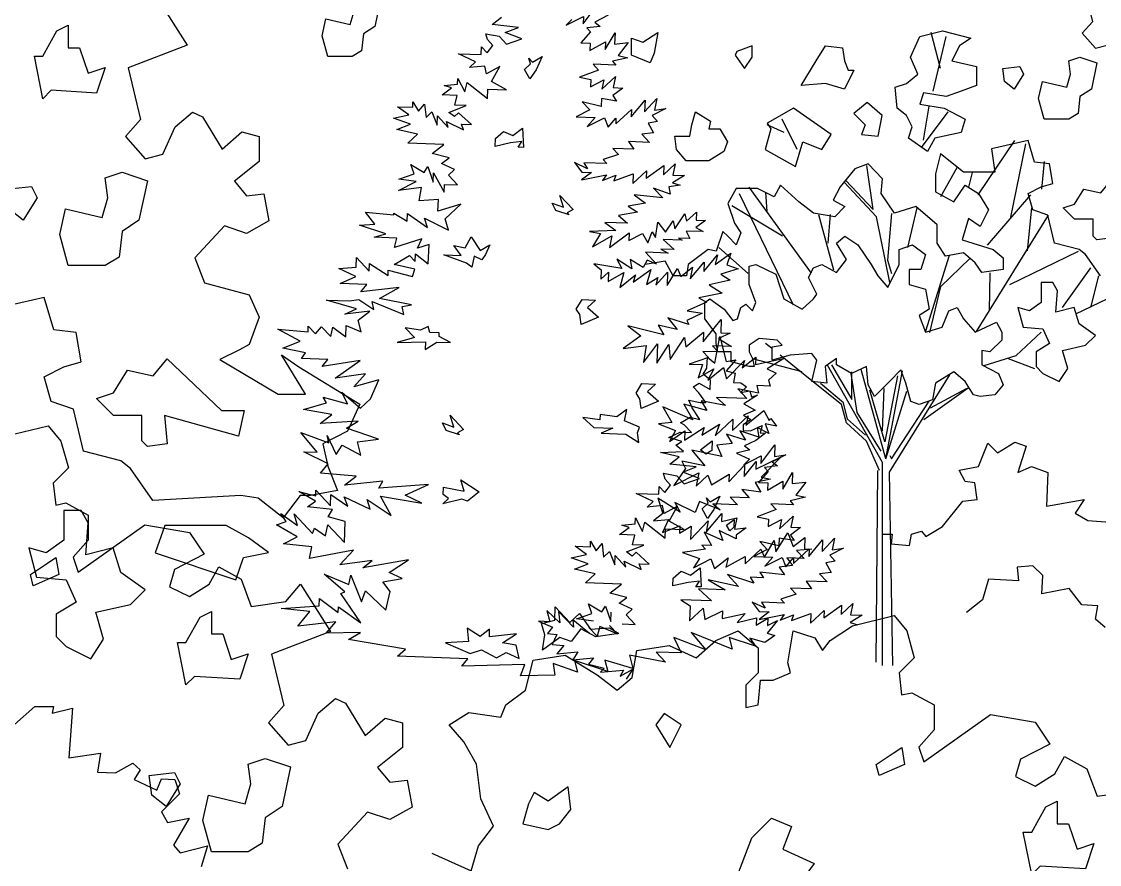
# Model space of a CAD drawing. Header units: inches. Extents: x -11 to 128, y 7 to 56.
# Drawn here: x 37.2 to 37.877, y 22.798 to 23.328 of the extents above; entities that cross this region are included whole.
import ezdxf

# ---------------------------------------------------------------- set-up
doc = ezdxf.new("R2010")
doc.units = ezdxf.units.IN
doc.header["$MEASUREMENT"] = 0
doc.layers.add('CAY', color=94, linetype='Continuous')
doc.layers.add('CAY-3', color=61, linetype='Continuous')
picture_1 = doc.add_image_def('image1.jpg', size_in_pixel=(1680, 1093))

# ---------------------------------------------------------------- blocks, each defined once
blk = doc.blocks.new('A$C76451831')
at = {"layer": 'CAY'}
for p, q in [((2471.8, 2031.9), (2478.5, 2069.3)), ((2478.5, 2069.3), (2487.7, 2034.1)), ((2460.6, 2024.6), (2461.2, 2040.4)), ((2461.2, 2040.4), (2471.8, 2031.9)), ((2455.4, 2016.6), (2460.6, 2024.6)), ((2500.9, 2036.3), (2487.3, 2020.9)), ((2487.7, 2034.1), (2500.9, 2036.3)), ((2465.5, 2008.1), (2455.4, 2016.6)), ((2465, 1995), (2465.5, 2008.1)), ((2487.3, 2020.9), (2500.3, 2017.8)), ((2500.3, 2017.8), (2497.6, 2004.7)), ((2441.2, 1998.5), (2449.5, 2003.7)), ((2449, 1990.1), (2441.2, 1998.5)), ((2449.5, 2003.7), (2465, 1995)), ((2497.6, 2004.7), (2508, 2004.3)), ((2515.9, 1998.6), (2507.5, 1990.8)), ((2507.5, 1990.8), (2520.7, 1993)), ((2508, 2004.3), (2515.9, 1998.6)), ((2520.7, 1993), (2523.1, 1984.8)), ((2435.1, 1980.1), (2451.3, 1976.8)), ((2440.1, 1969.1), (2435.1, 1980.1)), ((2459, 1976.6), (2449, 1990.1)), ((2531.4, 1987.2), (2512.4, 1974.7)), ((2523.1, 1984.8), (2531.4, 1987.2)), ((2450.4, 1952.9), (2440.1, 1969.1)), ((2451.3, 1976.8), (2459, 1976.6)), ((2527.9, 1966), (2511.8, 1958.9)), ((2512.4, 1974.7), (2527.9, 1966)), ((2423.5, 1948.4), (2437, 1956)), ((2428.9, 1945.4), (2423.5, 1948.4)), ((2437, 1956), (2450.4, 1952.9)), ((2522, 1953.1), (2511.3, 1945.3)), ((2511.8, 1958.9), (2522, 1953.1)), ((1479.9, 1929.8), (1538.3, 1944)), ((1538.3, 1944), (1555.9, 1922.7)), ((2407, 1927.6), (2423.1, 1935.2)), ((2423.1, 1935.2), (2438.9, 1934.7)), ((2438.9, 1934.7), (2428.9, 1945.4)), ((2511.3, 1945.3), (2511.1, 1937.6)), ((2511.1, 1937.6), (2521.5, 1937.2)), ((2521.5, 1937.2), (2538.1, 1944.4)), ((2542.7, 1933.8), (2529.2, 1923.4)), ((2538.1, 1944.4), (2535, 1934)), ((2535, 1934), (2542.7, 1933.8)), ((1555.9, 1922.7), (1566.6, 1885)), ((2425.3, 1922), (2407, 1927.6)), ((2417, 1916.8), (2425.3, 1922)), ((2427.6, 1908.3), (2417, 1916.8)), ((2529.2, 1923.4), (2513.1, 1916.2)), ((2536.2, 1891.4), (2555.7, 1917.4)), ((2555.7, 1917.4), (2555.1, 1901.1)), ((2395.4, 1906.7), (2427.6, 1908.3)), ((2421.9, 1900.8), (2395.4, 1906.7)), ((2520.6, 1910.5), (2501.8, 1905.7)), ((2501.8, 1905.7), (2520.1, 1897.4)), ((2512.1, 1889.5), (2536.6, 1901.8)), ((2513.1, 1916.2), (2520.6, 1910.5)), ((2536.6, 1901.8), (2536.2, 1891.4)), ((2571.1, 1903.3), (2552.1, 1893.5)), ((2555.1, 1901.1), (2571.1, 1903.3)), ((2408.4, 1890.4), (2421.9, 1900.8)), ((2445.4, 1886.4), (2408.4, 1890.4)), ((2520.1, 1897.4), (2512.1, 1889.5)), ((2559.6, 1887.8), (2541, 1885.8)), ((2552.1, 1893.5), (2559.6, 1887.8)), ((1566.6, 1885), (1545.3, 1863.8)), ((2402.2, 1869.3), (2399.8, 1877.6)), ((2399.8, 1877.6), (2418.2, 1874.2)), ((2418.2, 1874.2), (2428.7, 1862.9)), ((2426.6, 1879.3), (2445.4, 1886.4)), ((2450.3, 1870.4), (2426.6, 1879.3)), ((2546.2, 1880.1), (2532.6, 1864.8)), ((2541, 1885.8), (2546.2, 1880.1)), ((2566.7, 1855.4), (2580.6, 1878.9)), ((2580.6, 1878.9), (2580.1, 1863.1)), ((1545.3, 1863.8), (1548.9, 1833.1)), ((2393.3, 1848.3), (2393.7, 1859.2)), ((2393.7, 1859.2), (2401.6, 1850.7)), ((2401.6, 1850.7), (2409.6, 1860.9)), ((2409.6, 1860.9), (2402.2, 1869.3)), ((2428.7, 1862.9), (2450.3, 1870.4)), ((2532.6, 1864.8), (2545.7, 1864.3)), ((2545.3, 1853.9), (2567, 1866.3)), ((2545.7, 1864.3), (2545.3, 1853.9)), ((2567, 1866.3), (2566.7, 1855.4)), ((2580.1, 1863.1), (2599.2, 1865.2)), ((2599.2, 1865.2), (2585, 1847.1)), ((2361.6, 1849.4), (2393.3, 1848.3)), ((2385.3, 1838.2), (2361.6, 1849.4)), ((2598.4, 1843.9), (2577, 1839.2)), ((2585, 1847.1), (2598.4, 1843.9)), ((1548.9, 1833.1), (1563, 1836)), ((1563, 1836), (1594.3, 1818.9)), ((2376.8, 1830.3), (2385.3, 1838.2)), ((2398.2, 1832.3), (2376.8, 1830.3)), ((2400.5, 1821.3), (2398.2, 1832.3)), ((2419.5, 1831.5), (2400.5, 1821.3)), ((2407.9, 1810.6), (2419.5, 1831.5)), ((2557.5, 1826.7), (2530.9, 1816.8)), ((2581.8, 1833.6), (2550.1, 1834.7)), ((2550.1, 1834.7), (2557.5, 1826.7)), ((2577, 1839.2), (2581.8, 1833.6)), ((1594.3, 1818.9), (1594.3, 1784.1)), ((2360.1, 1806.9), (2360.4, 1815)), ((2360.4, 1815), (2370.2, 1796.1)), ((2530.9, 1816.8), (2546.6, 1813.5)), ((2546.6, 1813.5), (2546.3, 1803.1)), ((2546.3, 1803.1), (2565.2, 1812.8)), ((2562, 1799.8), (2581.2, 1817.7)), ((2565.2, 1812.8), (2562, 1799.8)), ((2581.2, 1817.7), (2577.9, 1802)), ((1580.1, 1739.3), (1673.3, 1805.4)), ((1673.3, 1805.4), (1735.8, 1794.7)), ((2338.3, 1791.8), (2351.8, 1801.7)), ((2341.5, 1804.8), (2360.1, 1806.9)), ((2351.8, 1801.7), (2341.5, 1804.8)), ((2370.2, 1796.1), (2373.4, 1809.1)), ((2373.4, 1809.1), (2402, 1786.8)), ((2402, 1786.8), (2402.5, 1799.9)), ((2402.5, 1799.9), (2428.8, 1799)), ((2428.8, 1799), (2407.9, 1810.6)), ((2591.5, 1801.5), (2577.6, 1791.1)), ((2577.9, 1802), (2591.5, 1801.5)), ((1594.3, 1784.1), (1573, 1759.9)), ((1735.8, 1794.7), (1756.4, 1764.1)), ((2297.4, 1774.6), (2297.7, 1782.3)), ((2297.7, 1782.3), (2305.3, 1768.9)), ((2359.6, 1791), (2338.3, 1791.8)), ((2356.4, 1777.5), (2359.6, 1791)), ((2561.2, 1775.8), (2534.7, 1782.2)), ((2534.7, 1782.2), (2545.1, 1770.9)), ((2561.5, 1786.7), (2561.2, 1775.8)), ((2582.7, 1783.2), (2561.5, 1786.7)), ((2577.6, 1791.1), (2582.7, 1783.2)), ((2603.3, 1761.2), (2622.6, 1784.5)), ((2622.1, 1768.2), (2639, 1786.7)), ((2622.6, 1784.5), (2622.1, 1768.2)), ((2639, 1786.7), (2635.8, 1770.5)), ((2292, 1763.9), (2276.1, 1775.3)), ((2276.1, 1775.3), (2297.4, 1774.6)), ((2305.3, 1768.9), (2313.9, 1779)), ((2313.9, 1779), (2315.9, 1760.3)), ((2315.9, 1760.3), (2323.9, 1768.2)), ((2323.9, 1768.2), (2331.4, 1749.4)), ((2347.9, 1767.4), (2372.2, 1777)), ((2355.9, 1761.7), (2347.9, 1767.4)), ((2361.5, 1766.9), (2355.9, 1761.7)), ((2372.2, 1777), (2356.4, 1777.5)), ((2379.5, 1750.4), (2361.5, 1766.9)), ((2545.1, 1770.9), (2526.2, 1761.2)), ((2581.6, 1751.1), (2603.6, 1771.6)), ((2603.6, 1771.6), (2603.3, 1761.2)), ((2651.7, 1772.6), (2632.8, 1762.9)), ((2635.8, 1770.5), (2651.7, 1772.6)), ((1573, 1759.9), (1580.1, 1739.3)), ((1756.4, 1764.1), (1715.1, 1742.8)), ((2270.6, 1759.2), (2292, 1763.9)), ((2294.3, 1750.7), (2270.6, 1759.2)), ((2331.4, 1749.4), (2331.9, 1762.5)), ((2331.9, 1762.5), (2347.1, 1746.1)), ((2347.1, 1746.1), (2344.7, 1754.4)), ((2344.7, 1754.4), (2368.3, 1742.7)), ((2365.9, 1750.9), (2379.5, 1750.4)), ((2368.3, 1742.7), (2365.9, 1750.9)), ((2526.2, 1761.2), (2552.9, 1760.2)), ((2552.9, 1760.2), (2541.6, 1747.5)), ((2541.6, 1747.5), (2566, 1759.8)), ((2566, 1759.8), (2571, 1746.5)), ((2571, 1746.5), (2581.9, 1759.2)), ((2581.9, 1759.2), (2581.6, 1751.1)), ((2640.2, 1754.5), (2627, 1752.2)), ((2627, 1752.2), (2634.6, 1738.8)), ((2632.8, 1762.9), (2640.2, 1754.5)), ((1715.1, 1742.8), (1708.1, 1718.6)), ((1763.5, 1722.2), (1777.1, 1746.4)), ((1777.1, 1746.4), (1808.3, 1729.3)), ((2275, 1743.2), (2294.3, 1750.7)), ((2304.2, 1736.7), (2275, 1743.2)), ((2290.6, 1724.1), (2304.2, 1736.7)), ((2634.6, 1738.8), (2618.3, 1736.6)), ((2618.3, 1736.6), (2628.7, 1725.4)), ((1735.8, 1705.1), (1763.5, 1722.2)), ((1808.3, 1729.3), (1822.5, 1690.9)), ((1870.8, 1698), (1891.4, 1722.2)), ((1891.4, 1722.2), (1933.3, 1656.1)), ((2340.9, 1722.3), (2290.6, 1724.1)), ((2324.6, 1709.7), (2340.9, 1722.3)), ((2628.7, 1725.4), (2599.3, 1726.4)), ((2599.3, 1726.4), (2607.1, 1715.7)), ((1708.1, 1718.6), (1735.8, 1705.1)), ((2348.4, 1703.5), (2324.6, 1709.7)), ((2585.5, 1708.3), (2564, 1701.4)), ((2577.7, 1716.8), (2585.5, 1708.3)), ((2607.1, 1715.7), (2577.7, 1716.8)), ((1822.5, 1690.9), (1870.8, 1698)), ((2294.6, 1694.5), (2313.2, 1683.4)), ((2299.6, 1681.1), (2294.6, 1694.5)), ((2313.2, 1683.4), (2318.5, 1691.4)), ((2318.5, 1691.4), (2325.9, 1669.8)), ((2337.7, 1695.7), (2348.4, 1703.5)), ((2356, 1687.3), (2337.7, 1695.7)), ((2524, 1697.3), (2533.9, 1683.8)), ((2542.3, 1688.5), (2524, 1697.3)), ((2569.2, 1695.7), (2537.1, 1696.9)), ((2537.1, 1696.9), (2542.3, 1688.5)), ((2564, 1701.4), (2569.2, 1695.7)), ((2624.3, 1675.2), (2648.9, 1693)), ((2648.4, 1679.8), (2664.8, 1695.1)), ((2648.9, 1693), (2648.4, 1679.8)), ((2664.8, 1695.1), (2661.6, 1679.4)), ((2236.3, 1685.2), (2240.6, 1669.3)), ((2254.4, 1667.9), (2236.3, 1685.2)), ((2252.8, 1684.1), (2254.4, 1667.9)), ((2273.6, 1662), (2252.8, 1684.1)), ((2278, 1673.7), (2299.6, 1681.1)), ((2325.9, 1669.8), (2326.4, 1682.9)), ((2347.5, 1679.5), (2356, 1687.3)), ((2360.2, 1665.9), (2347.5, 1679.5)), ((2547.5, 1683.4), (2533.6, 1673)), ((2533.6, 1673), (2568.7, 1679.9)), ((2533.9, 1683.8), (2547.5, 1683.4)), ((2568.7, 1679.9), (2563, 1671.9)), ((2563, 1671.9), (2581.8, 1679.4)), ((2578.8, 1671.4), (2605.9, 1681.3)), ((2581.8, 1679.4), (2578.8, 1671.4)), ((2605.4, 1667.7), (2624.6, 1685.6)), ((2605.9, 1681.3), (2605.4, 1667.7)), ((2624.6, 1685.6), (2624.3, 1675.2)), ((2677.9, 1678.8), (2661.2, 1668.5)), ((2661.6, 1679.4), (2677.9, 1678.8)), ((2664.3, 1664.1), (2722.6, 1678.3)), ((2722.6, 1678.3), (2740.3, 1657)), ((2224.6, 1670.4), (2244.1, 1661.9)), ((2240.6, 1669.3), (2224.6, 1670.4)), ((2244.1, 1661.9), (2237.2, 1653)), ((2272.6, 1672.4), (2273.6, 1662)), ((2295.9, 1653.3), (2272.6, 1672.4)), ((2301.9, 1670.6), (2278, 1673.7)), ((2306.7, 1649.3), (2295.1, 1661.4)), ((2310.8, 1662.9), (2306.7, 1649.3)), ((2336, 1652.2), (2310.8, 1662.9)), ((2323.9, 1664.2), (2336, 1652.2)), ((2341.7, 1666.5), (2360.2, 1665.9)), ((2633, 1643.5), (2664.3, 1664.1)), ((2661.2, 1668.5), (2672, 1665.4)), ((1933.3, 1656.1), (1850.8, 1624.3)), ((2237.2, 1653), (2250.5, 1651.6)), ((2250.5, 1651.6), (2243.7, 1637.7)), ((2473.2, 1643.5), (2504.5, 1657)), ((2504.5, 1657), (2532.2, 1632.9)), ((2574, 1612.2), (2581.1, 1657)), ((2581.1, 1657), (2611.8, 1647)), ((2611.8, 1647), (2622.4, 1629.3)), ((2740.3, 1657), (2750.9, 1619.3)), ((2243.7, 1637.7), (2260.2, 1636.6)), ((2260.2, 1636.6), (2250.4, 1624.7)), ((2362.4, 1629.3), (2407.8, 1636.4)), ((2407.8, 1636.4), (2445.5, 1619.3)), ((2445.5, 1619.3), (2473.2, 1643.5)), ((2532.2, 1632.9), (2532.2, 1598.1)), ((2622.4, 1629.3), (2633, 1643.5)), ((1850.8, 1624.3), (1867.9, 1552.3)), ((2206.7, 1573.9), (2217.3, 1615.8)), ((2217.3, 1615.8), (2262.1, 1622.8)), ((2250.4, 1624.7), (2279.7, 1627.6)), ((2262.1, 1622.8), (2306.9, 1595.1)), ((2279.7, 1627.6), (2272.6, 1616.4)), ((2272.6, 1616.4), (2301.9, 1619.3)), ((2301.9, 1619.3), (2294.6, 1610.4)), ((2355.9, 1591.6), (2362.4, 1629.3)), ((2750.9, 1619.3), (2729.7, 1598.1)), ((2294.6, 1610.4), (2316.5, 1604.8)), ((2316.5, 1604.8), (2311.6, 1598.8)), ((2311.6, 1598.8), (2343.6, 1601.9)), ((2339, 1593.3), (2356.7, 1603.2)), ((2343.6, 1601.9), (2339, 1593.3)), ((2356.7, 1603.2), (2347.6, 1589.1)), ((2577.6, 1598.1), (2574, 1612.2)), ((2306.9, 1595.1), (2334.7, 1573.9)), ((2334.7, 1573.9), (2355.9, 1591.6)), ((2532.2, 1598.1), (2515.1, 1580.9)), ((2532.2, 1553.2), (2535.7, 1588)), ((2535.7, 1588), (2553.4, 1588)), ((2553.4, 1588), (2577.6, 1598.1)), ((2729.7, 1598.1), (2733.2, 1567.4)), ((2179, 1553.2), (2206.7, 1573.9)), ((2515.1, 1580.9), (2515.1, 1549.7)), ((2733.2, 1567.4), (2747.4, 1570.3)), ((2747.4, 1570.3), (2778.6, 1553.2)), ((1916.2, 1541.7), (1940.4, 1562.3)), ((1940.4, 1562.3), (1954.5, 1555.8)), ((1954.5, 1555.8), (1982.2, 1510.4)), ((1867.9, 1552.3), (1846.6, 1528.1)), ((1899.1, 1503.3), (1916.2, 1541.7)), ((2099.4, 1525.5), (2127.1, 1542.6)), ((2127.1, 1542.6), (2171.9, 1536.1)), ((2171.9, 1536.1), (2179, 1553.2)), ((2515.1, 1549.7), (2532.2, 1553.2)), ((2764.5, 1473.6), (2857.6, 1539.7)), ((2778.6, 1553.2), (2778.6, 1518.4)), ((2857.6, 1539.7), (2920.1, 1529)), ((1846.6, 1528.1), (1874.3, 1496.9)), ((1982.2, 1510.4), (2010, 1534.6)), ((2010, 1534.6), (2034.1, 1528.1)), ((2034.1, 1528.1), (2034.1, 1493.3)), ((2120, 1501.3), (2099.4, 1525.5)), ((2920.1, 1529), (2940.8, 1498.4)), ((2778.6, 1518.4), (2757.4, 1494.2)), ((1874.3, 1496.9), (1899.1, 1503.3)), ((2137.7, 1470.1), (2120, 1501.3)), ((2757.4, 1494.2), (2764.5, 1473.6)), ((2940.8, 1498.4), (2899.5, 1477.1)), ((2034.1, 1493.3), (1999.3, 1465.6)), ((2947.9, 1456.5), (2961.4, 1480.7)), ((2961.4, 1480.7), (2992.7, 1463.6)), ((1999.3, 1465.6), (2016.4, 1445)), ((2144.2, 1421.7), (2137.7, 1470.1)), ((2899.5, 1477.1), (2892.4, 1452.9)), ((2892.4, 1452.9), (2920.1, 1439.4)), ((2920.1, 1439.4), (2947.9, 1456.5)), ((2992.7, 1463.6), (3006.8, 1425.2)), ((2016.4, 1445), (2040.6, 1447.9)), ((2040.6, 1447.9), (2047.7, 1410.1)), ((2161.9, 1383.3), (2144.2, 1421.7)), ((3006.8, 1425.2), (3055.2, 1432.3)), ((2047.7, 1410.1), (2016.4, 1392.5)), ((1985.2, 1403.1), (1943.9, 1358.2)), ((2016.4, 1392.5), (1985.2, 1403.1)), ((2140.7, 1355.6), (2161.9, 1383.3)), ((1943.9, 1358.2), (1957.5, 1323.4)), ((2075.2, 1345.6), (2130.6, 1320.8)), ((2130.6, 1320.8), (2140.7, 1355.6)), ((4929.6, 1084.7), (4941, 1036.7)), ((4941, 1036.7), (4926.8, 1020.6)), ((4728.3, 971.5), (4715.1, 1021.6)), ((4717.8, 939.8), (4736.3, 1016.3)), ((4926.8, 1020.6), (4945.3, 999.7)), ((4945.3, 999.7), (4961.8, 1004.1)), ((4701.9, 860.6), (4738.9, 910.7)), ((4704.6, 871.1), (4712.5, 918.7)), ((4509.3, 881.7), (4485.5, 892.2)), ((4527.8, 857.9), (4506.6, 900.2)), ((4781, 794.5), (4832.5, 870.4)), ((4850.9, 870.4), (4799.8, 858.6)), ((4826.2, 761), (4847.8, 865.6)), ((4860, 840.1), (4850.9, 870.4)), ((4728.3, 851.9), (4721.2, 824)), ((4760.5, 826.3), (4728.3, 851.9)), ((4799.8, 858.6), (4804.6, 826.3)), ((4608.4, 831), (4587.6, 805.5)), ((4626.9, 837.7), (4608.4, 831)), ((4634, 774), (4625.3, 835.7)), ((4647.3, 816.9), (4626.9, 837.7)), ((4728.6, 791.9), (4751.7, 832.8)), ((4880.8, 837.7), (4860, 840.1)), ((4870.1, 802.5), (4874.1, 840.9)), ((4885.5, 810.2), (4880.8, 837.7)), ((4645.4, 796.4), (4647.3, 816.9)), ((4721.2, 824), (4721.2, 798.4)), ((4804.6, 826.3), (4760.5, 826.3)), ((4768, 805.1), (4772.9, 825.9)), ((4442.1, 803.1), (4430.3, 782.3)), ((4472, 803.1), (4442.1, 803.1)), ((4547.7, 684.5), (4460.2, 805.1)), ((4495.2, 791.7), (4472, 803.1)), ((4504.2, 807.8), (4495.2, 791.7)), ((4529.8, 784.6), (4504.2, 807.8)), ((4587.6, 805.5), (4578.1, 787)), ((4638.7, 763.4), (4593.5, 812.2)), ((4595.8, 814.5), (4634, 774)), ((4746.8, 784.6), (4762.9, 807.8)), ((4762.9, 807.8), (4781.4, 796.4)), ((4850.9, 796.4), (4869.4, 805.5)), ((4869.4, 805.5), (4885.5, 810.2)), ((4522.3, 639.8), (4446.8, 795.6)), ((4485.8, 770.9), (4483.8, 797.9)), ((4578.1, 787), (4594.3, 777.9)), ((4663.8, 768.5), (4645.4, 796.4)), ((4721.2, 798.4), (4746.8, 784.6)), ((4781.4, 796.4), (4795.5, 773.2)), ((4794.3, 724.1), (4854.9, 794.5)), ((4857.6, 773.2), (4850.9, 796.4)), ((4430.3, 782.3), (4439.8, 754.7)), ((4507, 736.3), (4436.2, 779.1)), ((4550.6, 768.5), (4529.8, 784.6)), ((4594.3, 777.9), (4580.5, 763.8)), ((4693.7, 777.9), (4663.8, 768.5)), ((4682.7, 720.5), (4695.7, 776.4)), ((4723.6, 752.4), (4693.7, 777.9)), ((4795.5, 773.2), (4783.7, 750)), ((4850.1, 715.8), (4856.4, 776.4)), ((4878.5, 766.1), (4857.6, 773.2)), ((4439.8, 754.7), (4448.8, 741)), ((4580.5, 763.8), (4550.6, 768.5)), ((4579.1, 689), (4557.9, 766.3)), ((4571.1, 726.8), (4574.5, 766.9)), ((4657.5, 671.8), (4638.7, 763.4)), ((4659.9, 768.1), (4654, 702.8)), ((4767.6, 761.4), (4758.6, 731.5)), ((4783.7, 750), (4767.6, 761.4)), ((4778.7, 602.9), (4879.6, 765.8)), ((4887.9, 726.8), (4878.5, 766.1)), ((4423.7, 742.9), (4414.2, 715.4)), ((4430.3, 736.3), (4423.7, 742.9)), ((4448.8, 741), (4442.1, 724.5)), ((4723.6, 726.8), (4723.6, 752.4)), ((4442.1, 724.5), (4430.3, 736.3)), ((4735.4, 708.3), (4723.6, 726.8)), ((4758.6, 731.5), (4802.2, 717.8)), ((4922.5, 717.8), (4887.9, 726.8)), ((4402.8, 717.8), (4374.9, 696.9)), ((4414.2, 715.4), (4402.8, 717.8)), ((4458.8, 684.4), (4417.8, 720.8)), ((4707.6, 603.7), (4740.9, 709.9)), ((4760.5, 713.1), (4735.4, 708.3)), ((4777, 699.3), (4760.5, 713.1)), ((4802.2, 717.8), (4816, 706)), ((4825.4, 669), (4921.3, 715.4)), ((4931.5, 710.7), (4922.5, 717.8)), ((4952.3, 680.8), (4931.5, 710.7)), ((4342.7, 701.7), (4314.8, 696.9)), ((4354.1, 680.8), (4342.7, 701.7)), ((4374.9, 696.9), (4372.6, 680.8)), ((4654, 702.8), (4659.9, 684)), ((4728.7, 665.9), (4769.2, 705.2)), ((4786.1, 685.5), (4777, 699.3)), ((4816, 706), (4816, 689.9)), ((4372.6, 680.8), (4354.1, 680.8)), ((4816, 689.9), (4786.1, 685.5)), ((4796.7, 631.7), (4797.9, 685.1)), ((4899.3, 636.8), (4938.6, 692.2)), ((4938.6, 636.8), (4950, 680.8)), ((4713.4, 601.8), (4728.7, 665.9)), ((4917.8, 627.7), (4961.8, 648.6)), ((4834.4, 569.5), (4869.4, 602.2)), ((4491.5, 579.5), (4483.4, 586)), ((4534.5, 546.7), (4466.9, 564.4)), ((4541.2, 539.6), (4503.7, 569.7)), ((4789.6, 555.4), (4834.4, 569.5)), ((4823, 565.2), (4860, 551.4)), ((4647.3, 419.7), (4569.9, 556)), ((4575.8, 556.2), (4604.1, 507.8)), ((4602.9, 544.4), (4611.2, 489.7)), ((4604.1, 507.8), (4604.1, 546.7)), ((4651.6, 424.8), (4617.3, 549.9)), ((4651.6, 424.8), (4675, 548.1)), ((4589.9, 500.7), (4541.2, 539.6)), ((4592.3, 503.1), (4560.4, 530.2)), ((4668.2, 540.8), (4650.5, 448.4)), ((4656.8, 405.9), (4741.3, 542.4)), ((4650.5, 448.4), (4629.2, 520.8)), ((4646.9, 463.7), (4649.3, 523.1)), ((4651.6, 424.8), (4681.2, 519.2)), ((4705.1, 479.9), (4766.8, 524.3)), ((4714.5, 496), (4764.5, 523.1)), ((3915.1, 501.1), (3898, 463.3)), ((4596.6, 475.1), (4589.9, 500.7)), ((4598.2, 480.3), (4592.3, 503.1)), ((4659.9, 424.8), (4712.2, 505.4)), ((4611.2, 489.7), (4644.6, 435.4)), ((4624.5, 449.6), (4596.6, 475.1)), ((4623.3, 457.8), (4598.2, 480.3)), ((3898, 463.3), (3863.2, 445.6)), ((3863.2, 445.6), (3870.3, 414.4)), ((4643, 408.3), (4624.5, 449.6)), ((4657.5, 429.5), (4659.9, 424.8)), ((3870.3, 414.4), (3883.8, 380.2)), ((4638.3, 140.1), (4640.6, 408.3)), ((4647.3, 135.4), (4647.3, 419.7)), ((4661.5, 135.4), (4656.8, 405.9)), ((3883.8, 380.2), (3846.1, 373.1)), ((3831.9, 373.1), (3807.8, 341.8)), ((3846.1, 373.1), (3831.9, 373.1))]:
    blk.add_line(p, q, dxfattribs=at)
for points in [[(2451.7, 1910.2), (2468, 1922.8), (2467.5, 1909.6), (2459.2, 1904.5)], [(2453.8, 1827.6), (2462.2, 1835.5), (2459.8, 1843.3), (2465, 1837.6), (2478.4, 1845.3), (2470.1, 1827), (2461.5, 1814.2)], [(1537.1, 1751.5), (1548.9, 1759.4), (1552.9, 1735.6), (1517.3, 1719.8), (1513.3, 1735.6)], [(2452.7, 1718.4), (2445, 1718.7), (2450.2, 1726.6), (2434.3, 1724.5), (2412.8, 1719.8), (2413.2, 1730.7), (2424.4, 1740.7), (2437.4, 1734.8), (2450.9, 1745.2)], [(1750.8, 1676.2), (1766.7, 1684.2), (1766.7, 1652.5), (1782.5, 1652.5), (1794.4, 1616.8), (1818.1, 1624.8), (1806.3, 1589.1), (1742.9, 1593.1), (1731.1, 1581.2), (1719.2, 1640.6), (1731.1, 1640.6)], [(2424.5, 1525.4), (2400.8, 1541.2), (2388.9, 1525.4), (2408.7, 1493.7)], [(2721.4, 1485.8), (2733.3, 1493.7), (2737.3, 1469.9), (2701.6, 1454.1), (2697.7, 1469.9)], [(1754.8, 1391.1), (1762.7, 1426.7), (1814.2, 1414.8), (1822.1, 1442.6), (1818.1, 1470.3), (1841.9, 1478.2), (1877.5, 1466.3), (1865.7, 1410.9), (1841.9, 1395), (1837.9, 1359.4), (1818.1, 1347.5), (1766.7, 1347.5)], [(1683.5, 1426.7), (1679.6, 1454.5), (1715.2, 1458.4), (1723.1, 1442.6), (1703.3, 1410.9)], [(2270.1, 1406.6), (2266.2, 1438.3), (2238.4, 1418.5), (2218.7, 1430.3), (2210.7, 1414.5), (2202.8, 1386.8), (2238.4, 1378.9), (2254.3, 1386.8)], [(2935.2, 1410.5), (2951, 1418.5), (2951, 1386.8), (2966.9, 1386.8), (2978.8, 1351.1), (3002.5, 1359.1), (2990.6, 1323.4), (2927.3, 1327.4), (2915.4, 1315.5), (2903.5, 1374.9), (2915.4, 1374.9)], [(2523.5, 1367), (2551.2, 1394.7), (2578.9, 1382.8), (2567, 1351.1), (2610.6, 1331.3), (2578.9, 1287.8), (2563.1, 1319.5), (2503.7, 1315.5)], [(3862.3, 1017), (3867.6, 1040.8), (3901.9, 1032.9), (3907.2, 1051.4), (3904.5, 1069.8), (3920.4, 1075.1), (3944.1, 1067.2), (3936.2, 1030.2), (3920.4, 1019.7), (3917.7, 995.9), (3904.5, 988), (3870.2, 988)], [(4295.5, 989.9), (4295.5, 1013.7), (4311.3, 1008.4), (4332.5, 1021.6), (4327.2, 992.6), (4321.9, 979.4)], [(4709.9, 855.3), (4683.5, 873.8), (4688.8, 889.6), (4680.8, 905.5), (4667.6, 916), (4665, 945.1), (4680.8, 950.3), (4696.7, 963.5), (4686.1, 987.3), (4699.3, 1016.3), (4731, 1024.3), (4770.6, 1013.7), (4754.7, 1003.1), (4744.2, 982), (4778.5, 974.1), (4778.5, 947.7), (4757.4, 939.8), (4736.3, 931.9), (4704.6, 937.1), (4699.3, 921.3), (4733.6, 916), (4762.7, 900.2), (4757.4, 881.7), (4720.4, 873.8)], [(4443.3, 995.2), (4440.7, 989.9), (4453.9, 971.5), (4464.4, 987.3), (4464.4, 1003.1)], [(4554.1, 982), (4567.3, 1003.1), (4591.1, 1000.5), (4593.7, 982), (4599, 968.8), (4606.9, 968.8), (4593.7, 942.4), (4567.3, 950.3), (4533, 947.7)], [(4145.7, 970.1), (4154.1, 978), (4151.7, 985.8), (4156.9, 980.2), (4170.4, 987.9), (4162, 969.6), (4153.4, 956.7)], [(4865.6, 929.2), (4870.9, 953), (4905.2, 945.1), (4910.4, 963.5), (4907.8, 982), (4923.6, 987.3), (4947.4, 979.4), (4939.5, 942.4), (4923.6, 931.9), (4921, 908.1), (4907.8, 900.2), (4873.5, 900.2)], [(4818.1, 953), (4815.4, 971.5), (4839.2, 974.1), (4844.5, 963.5), (4831.3, 942.4)], [(4641.2, 876.4), (4646.5, 905.5), (4625.4, 923.9), (4606.9, 908.1), (4622.8, 892.2), (4617.5, 879)], [(4403.7, 887), (4419.5, 887), (4430.1, 868.5), (4424.8, 855.3), (4403.7, 842.1), (4372, 842.1), (4358.8, 857.9), (4356.2, 876.4), (4377.3, 876.4), (4380, 892.2), (4385.2, 910.7), (4406.4, 897.5)], [(4562.1, 857.9), (4575.3, 879), (4522.5, 916), (4485.5, 894.9), (4490.8, 887), (4482.9, 857.9), (4525.1, 834.2), (4535.7, 868.5)], [(4144.6, 860.9), (4136.9, 861.2), (4142.2, 869.2), (4126.3, 867), (4104.8, 862.3), (4105.2, 873.2), (4116.4, 883.2), (4129.3, 877.3), (4142.8, 887.7)], [(4915.7, 781.4), (4928.9, 802.5), (4952.7, 797.2), (4965.9, 813), (4971.2, 778.7), (4992.3, 778.7), (4987, 755), (4963.2, 760.2), (4965.9, 733.8), (4947.4, 731.2), (4942.1, 736.5), (4942.1, 760.2), (4915.7, 760.2), (4899.9, 776.1)], [(4208.2, 766.2), (4189.8, 772.3), (4184.7, 782.9), (4200.4, 776.9), (4195.5, 793.4), (4213.9, 773.7), (4205.6, 769)], [(4064.6, 698.7), (4032.9, 710.2), (4056.9, 709.4), (4046.9, 723.3), (4062.7, 720.1), (4070.9, 735.6), (4083.8, 716.6), (4097.3, 724.3), (4091.3, 710.9), (4086.1, 703.4), (4075.4, 708.7), (4072.1, 693)], [(4499.5, 590.8), (4474.4, 593.1), (4460.6, 583.7), (4460.6, 574.6), (4464.9, 565.2), (4467.3, 553.8), (4460.6, 553.8), (4435.1, 560.5), (4435.1, 574.6), (4416.6, 574.6), (4414.2, 586), (4414.2, 599.8), (4398.1, 620.6), (4398.1, 643.8), (4405.2, 648.6), (4425.6, 634.4), (4437.4, 618.3), (4444.1, 620.6), (4448.8, 636.8), (4455.9, 641.5), (4464.9, 632), (4469.6, 643.8), (4460.6, 669), (4460.6, 694.6), (4469.6, 696.9), (4497.6, 683.2), (4509, 648.6), (4534.5, 634.4), (4550.6, 648.6), (4554.9, 655.2), (4543.5, 678.5), (4550.6, 692.2), (4562, 696.9), (4582.9, 685.5), (4596.6, 704), (4582.9, 726.8), (4594.3, 736.3), (4612.7, 724.5), (4631.2, 696.9), (4640.6, 680.8), (4654.4, 664.7), (4670.5, 696.9), (4670.5, 717.8), (4689, 724.5), (4707.5, 710.7), (4700.8, 689.9), (4684.3, 689.9), (4684.3, 669), (4707.5, 662.3), (4712.2, 634.4), (4698.4, 625.4), (4707.5, 602.2), (4730.7, 609.2), (4740.1, 632), (4751.5, 636.8), (4760.5, 620.6), (4777, 602.2), (4806.9, 615.9), (4814, 602.2), (4814, 590.8), (4797.5, 574.6), (4786.1, 576.6), (4786.1, 556.2), (4809.3, 544.4), (4816, 528.2), (4804.6, 514.5), (4783.7, 512.1), (4774.7, 514.5), (4762.9, 533), (4746.8, 546.7), (4721.2, 530.6), (4716.9, 507.4), (4698.4, 500.7), (4686.6, 505), (4679.9, 530.6), (4672.9, 549.1), (4656.8, 533), (4635.9, 512.1), (4626.9, 528.2), (4624.5, 553.8), (4603.7, 544.4), (4582.9, 556.2), (4582.9, 565.2), (4566.7, 553.8), (4569.1, 530.6), (4548.3, 533), (4554.9, 562.8), (4548.3, 572.3), (4518, 569.9), (4492.8, 562.8), (4492.8, 581.3), (4506.6, 583.7)], [(4892.2, 660), (4885.5, 671.4), (4869.4, 671.4), (4869.4, 643.8), (4852.9, 632), (4836.8, 636.8), (4843.9, 609.2), (4871.4, 606.9), (4880.8, 586), (4862.3, 574.6), (4862.3, 553.8), (4871.4, 544.4), (4894.6, 533), (4906.4, 551.4), (4899.3, 576.6), (4931.5, 583.7), (4945.3, 597.4), (4922.5, 613.6), (4915.4, 636.8), (4889.8, 630.1)], [(4223.4, 626.6), (4218.2, 634.5), (4226.4, 647.8), (4245.4, 647.1), (4234.2, 636.7), (4249.6, 623), (4225.2, 612.9)], [(4013.2, 601.7), (4010.8, 609.9), (4000.2, 604.8), (3978.6, 608.3), (3991.7, 594.7), (3967.4, 587.4), (4007.3, 588.7), (4006.9, 577.9), (4023.2, 588.2), (4042.2, 587.5), (4026.2, 596.2), (4026.3, 601.2)], [(4307.3, 508.9), (4302.2, 516.8), (4310.3, 530.1), (4329.4, 529.4), (4318.1, 518.9), (4333.5, 505.2), (4309.1, 495.2)], [(4054.6, 458.4), (4036.2, 464.5), (4031.1, 475.1), (4046.8, 469.1), (4041.9, 485.6), (4060.3, 465.9), (4052, 461.2)], [(4303.8, 461), (4306.8, 469), (4285.8, 477.9), (4289, 493.7), (4275.1, 483.3), (4251.6, 486.8), (4251.4, 479.1), (4227.5, 482.7), (4242.8, 468.5), (4269.5, 467.6), (4253, 460.5), (4287.8, 459.2), (4306, 447.7)], [(4032, 374.8), (4032.4, 385.2), (4061.2, 379.2), (4056.8, 395.2), (4082.5, 378.5), (4066.1, 365.4), (4058.1, 368.4), (4031.6, 361.7), (4039.5, 369.1)], [(4174.2, 178.1), (4169.4, 194.1), (4188.1, 198.9), (4188.8, 217.4), (4209.3, 195.4), (4222.9, 208.1), (4238.4, 186.2), (4264.8, 188), (4278.1, 179.9), (4245.8, 175.6), (4224.8, 186.7), (4211.1, 168.6), (4195.4, 174.6), (4170.8, 156.9)], [(4138.2, 144.9), (4133.9, 163.6), (4114.9, 167), (4134.4, 179.5), (4096.7, 175.3), (4097, 186.2), (4083.5, 175.8), (4065.4, 187.3), (4067.4, 168.6), (4035.2, 167), (4069.6, 152.2), (4085.6, 157.1), (4106.5, 146), (4119.9, 153.2)]]:
    blk.add_lwpolyline(points, close=True, dxfattribs=at)
for points in [[(2492.6, 1796.8), (2487.9, 1805.1), (2498.6, 1812.9), (2498.2, 1802), (2492.6, 1796.8)], [(5450, 1680.6), (5478.4, 1705.9), (5504.8, 1705.9), (5502.7, 1696.5), (5531.2, 1703.8), (5525.9, 1634.2), (5570.2, 1640.6), (5566, 1614.2), (5591.3, 1613.1), (5615.5, 1626.8), (5626.1, 1617.3), (5617.7, 1603.6), (5649.3, 1588.9), (5655.6, 1604.7), (5674.6, 1603.6), (5680.9, 1583.6), (5655.6, 1558.3), (5664.1, 1543.5), (5694.7, 1549.8), (5672.5, 1511.9), (5682, 1501.3), (5720, 1510.8), (5711.5, 1481.3)], [(4212, 1039.9), (4204.1, 1032), (4228.5, 1044.3), (4228.1, 1033.9), (4247.6, 1060)], [(4263, 1045.8), (4244.1, 1036.1), (4251.6, 1030.3), (4232.9, 1028.3), (4238.2, 1022.7), (4224.5, 1007.3), (4237.6, 1006.8), (4237.3, 996.4), (4259, 1008.8), (4258.6, 997.9), (4272.6, 1021.5), (4272, 1005.6), (4291.1, 1007.7), (4276.9, 989.6), (4290.4, 986.4), (4268.9, 981.7), (4273.7, 976.1), (4242, 977.2), (4249.5, 969.2), (4222.8, 959.3), (4238.6, 956), (4238.2, 945.6), (4257.1, 955.4), (4254, 942.3), (4273.2, 960.2), (4269.9, 944.5), (4283.5, 944), (4269.5, 933.6), (4274.7, 925.7), (4253.5, 929.2), (4253.1, 918.3), (4226.6, 924.7), (4237.1, 913.4), (4218.2, 903.7), (4244.9, 902.7), (4233.5, 890), (4258, 902.3), (4263, 889), (4273.8, 901.7), (4273.5, 893.6), (4295.6, 914.1), (4295.2, 903.7), (4314.6, 927.1), (4314, 910.8), (4331, 929.2), (4327.7, 913), (4343.6, 915.2), (4324.7, 905.4), (4332.1, 897), (4318.9, 894.7), (4326.6, 881.3), (4310.2, 879.2), (4320.7, 867.9), (4291.3, 868.9), (4299.1, 858.2), (4269.6, 859.3), (4277.5, 850.8), (4256, 843.9), (4261.2, 838.3), (4229.1, 839.4), (4234.2, 831), (4215.9, 839.8), (4225.9, 826.3), (4239.5, 825.9), (4225.5, 815.5), (4260.6, 822.4), (4254.9, 814.4), (4273.8, 821.9), (4270.8, 813.9), (4297.8, 823.8), (4297.4, 810.2), (4316.6, 828.2), (4316.2, 817.7), (4340.9, 835.5), (4340.4, 822.3), (4356.8, 837.6), (4353.5, 821.9), (4369.8, 821.3), (4353.1, 811), (4363.9, 807.9), (4348, 805.8), (4349.9, 795.3), (4326.6, 803.8), (4339.3, 790.2), (4299.5, 794.3), (4315, 782.9), (4290.8, 778.7), (4304.1, 770.1), (4277.2, 765.6), (4290, 754.7), (4258.3, 755.8), (4273.8, 744.4), (4236.6, 743), (4252.3, 740.2), (4240.8, 721.6), (4268.1, 736.9), (4264.8, 720.7), (4292.2, 741.1), (4291.9, 730.6), (4310.8, 740.4), (4318.5, 727), (4324.5, 742.7), (4329.2, 734.8), (4332.6, 756), (4343, 742), (4354, 757.9), (4356.3, 747), (4370.2, 767.8), (4372.6, 757.3), (4386.6, 770), (4386.2, 759.1), (4399.3, 758.6), (4385.9, 748.7), (4396.1, 742.9), (4372.1, 743.7), (4377.2, 733.1), (4361.3, 733.7), (4366.6, 730.8), (4339.9, 731.7), (4355.3, 717.6), (4336.8, 718.2), (4347, 712.9), (4315.3, 714), (4330.6, 697.1), (4317.6, 703), (4311.9, 692.8), (4293.7, 703.8), (4295.9, 690.6), (4275.1, 704.5), (4282.3, 691.1), (4242.7, 697.9), (4253.3, 689.4), (4252.8, 676.3), (4263.6, 686.3), (4263.1, 673.2), (4284.9, 685.6), (4279.1, 664.5), (4301.1, 682.3), (4298, 672), (4322.6, 689.7), (4316.4, 668.6), (4332.6, 678.5), (4329.6, 668.1), (4346.1, 686.1), (4345.4, 667.6), (4359.8, 691.1), (4364.9, 680), (4381.2, 693.1), (4377.9, 676.9), (4397.3, 700.2), (4396.8, 687.1), (4416.2, 710.4), (4413, 696.9), (4434.9, 712.5), (4429.3, 696.4), (4445, 690.8), (4420.7, 683.5), (4433.6, 674.9), (4404.3, 668.2), (4422.5, 656.7), (4390.1, 650.1), (4400.8, 644.3), (4373.6, 631.7), (4394.8, 628.7), (4373.2, 618.6), (4375.7, 613), (4346.5, 622.2), (4359.6, 605.9), (4333, 611.8), (4340.7, 598.4), (4290.4, 611), (4308.5, 596.8), (4283.9, 579.1), (4316.2, 583.4), (4312.6, 559.5), (4332.1, 585.5), (4331.2, 558.8), (4348, 585), (4349.9, 563.6), (4369.6, 594.7), (4371.9, 581.4), (4396.6, 601.9), (4396.1, 588.3), (4421.2, 619.6), (4420.6, 601), (4433.7, 600.6), (4417.6, 593), (4435.8, 581.9), (4409.1, 582.8), (4416.9, 574.4), (4395.7, 575.2), (4403.5, 566.7), (4376.5, 557.2), (4395, 556.6), (4388.9, 538.2), (4410.7, 550.6), (4402.4, 535), (4424.3, 552.8), (4428.8, 536.8), (4453.7, 562.3), (4450.6, 551.9), (4469.7, 567.1), (4469.3, 556.7), (4510, 565.7), (4485.4, 550.7), (4498.4, 544.8), (4487.6, 534.8), (4490, 526.5), (4471, 527.2), (4473.4, 516.7), (4444.6, 522.7), (4457.2, 509.1), (4414.7, 510.6), (4427.4, 499.2), (4393.2, 505.9), (4400.9, 492.5), (4369.1, 501.3), (4381.4, 479.5), (4339.5, 497.3), (4352.3, 475.6), (4333.6, 473.5), (4357.4, 464.5), (4348.7, 449), (4370.5, 464.1), (4370, 450.9), (4397.4, 468.6), (4394.3, 457.8), (4418.8, 473.3), (4412.8, 457.1), (4437.7, 480.3), (4437.1, 464.5), (4459.1, 485), (4455.9, 472), (4480.7, 492.4), (4488.3, 478.5), (4490.7, 481.2), (4498.5, 470.5), (4482.7, 473.7), (4487.7, 460), (4471.7, 468.7), (4473.9, 455), (4447.5, 464.1), (4455.2, 450.7), (4428.8, 459.3), (4436.5, 445.9), (4415.1, 443.9), (4422.2, 427.8), (4380, 437), (4398.2, 415), (4366.3, 421.6), (4371.3, 411), (4354.7, 387.5), (4389.7, 404.9), (4386.3, 386.4), (4402.7, 401.7), (4407.7, 388.4), (4432.3, 403.4), (4431.9, 392.6), (4454, 415.8), (4453.4, 400), (4470, 420.7), (4469.7, 410.3), (4505.2, 427.6), (4477.4, 399.1), (4490.4, 396), (4469, 391.3), (4476.7, 377.8), (4450.1, 381.5), (4460.6, 370.2), (4433.8, 371.2), (4443.9, 360.4), (4409.5, 361.6), (4419.6, 353.1), (4391, 365), (4385, 349.3), (4356.1, 363.5), (4363.8, 350.1), (4332.7, 369.7), (4339.7, 348.2), (4326.2, 337.8), (4347.6, 339.7), (4338.8, 321.5), (4363.1, 331), (4362.7, 320.6), (4379, 330.5), (4378.3, 311.9), (4403.2, 337.8), (4400, 322), (4422.2, 348), (4421.8, 337.1), (4443.2, 341.8), (4440, 326.1), (4456.3, 327.8), (4442.4, 317.8), (4442.2, 312.4), (4418.6, 324.1), (4423.6, 310.3), (4397.2, 322.1), (4407.5, 303.2), (4394.3, 303.7), (4399.1, 298), (4367.2, 293.7), (4391, 285.2), (4382.3, 271.9), (4406.8, 284.6), (4411.8, 270.9), (4430.9, 286.1), (4427.7, 273), (4455, 287.9), (4454.6, 277.5), (4476.6, 298.1), (4481.7, 287), (4495.6, 310.5), (4497.8, 294.6), (4514.6, 320.8), (4522.1, 301.9), (4538.4, 314.5), (4537.8, 298.6), (4548.2, 298.3), (4526.8, 296.3), (4537.3, 285.1), (4513.3, 285.9), (4521.1, 275.2), (4502.5, 273.1), (4509.8, 262), (4475.5, 265.9), (4480.6, 258), (4461.6, 258.7), (4466.8, 250.4), (4430.1, 262.5), (4445.3, 245.7), (4403.1, 255.3), (4426.6, 241.3), (4389.5, 242.6), (4407.5, 225.7), (4364.9, 227.2), (4377.8, 219), (4377, 197.7), (4396.2, 215.6), (4398.4, 199.7), (4422.9, 212), (4422.5, 201.1), (4454.9, 208.2), (4443.6, 195.4), (4470.5, 202.2), (4470.2, 191.8), (4486.4, 201.6), (4486, 191.2), (4499.9, 198.4), (4485.6, 180.3), (4496.4, 177.2), (4482.5, 167.3), (4461.4, 173.5), (4469.1, 162.3), (4432.4, 174.5), (4436.8, 158), (4379.2, 181.3), (4399.6, 157), (4354.9, 174.5), (4365, 152.8), (4330.2, 154), (4343.3, 140), (4292.9, 149.9), (4297.7, 131.1), (4258.2, 142.9), (4262.6, 126.9), (4215.6, 142.2), (4220, 125.7), (4186, 137.8), (4188.1, 121.8), (4140.1, 120.8), (4146.1, 136.4), (4058.1, 134.1), (4066.6, 144.6), (3967.9, 148.1), (3979.1, 158.1), (3899.4, 171.8), (3916.1, 181.6), (3868, 180.6), (3881.7, 196.4), (3828.5, 190.1), (3845, 210.9), (3805.3, 215), (3858.5, 218.6), (3858.8, 229), (3884.9, 209.5), (3885.2, 217.6), (3916.5, 195.2), (3888.5, 236.1), (3894, 238.6), (3865.5, 263.2), (3899.8, 248.8), (3902.6, 261.9), (3917.6, 224.2), (3923.1, 239.9), (3951.6, 212.6), (3957.9, 238.7), (3947.6, 252.6), (3974.4, 257.1), (3956.2, 265.5), (3983.5, 283.1), (3919.2, 272.2), (3932.7, 282.1), (3887.2, 276), (3906.5, 296.7), (3844.9, 285.2), (3848.2, 301.4), (3808.5, 305.5), (3827.4, 315.3), (3798.5, 332.2), (3812.3, 337.1), (3804.5, 348.3), (3827.9, 331.1), (3823.1, 347.6), (3848.9, 320), (3851.8, 327.6), (3867.3, 316.6), (3870.6, 332.4), (3893.7, 307.5), (3894.8, 337), (3871, 343.2), (3876.8, 353.5), (3842, 357.4), (3853.2, 365.2), (3829.6, 379.1), (3853.4, 372.9), (3853.7, 381), (3874.2, 359), (3874.8, 374.8), (3898.2, 358.2), (3893.2, 371.5), (3929.8, 354.3), (3925.3, 367.6), (3958.9, 345.2), (3944, 372.4), (4002.2, 362.7), (3978.5, 373.9), (4011.2, 388.7), (3941.7, 383.4), (3947.5, 393.6), (3893.8, 387.8), (3910.1, 400.4), (3860, 404.8), (3870.8, 417.6), (3837, 434.6), (3855.6, 434), (3832.5, 461.5), (3871.9, 447), (3869.5, 457.5), (3882.2, 430.8), (3890.3, 443.7), (3916.6, 429.6), (3911.8, 448.3), (3941.4, 452.3), (3896.6, 467.5), (3912.8, 477.3), (3859.7, 474.2), (3876, 486.8), (3836.3, 493.6), (3868.4, 502.9), (3863.7, 511.2), (3897.8, 501.9), (3890.2, 518), (3916.2, 495.8), (3930.2, 508.9), (3941.6, 535.3), (3906.8, 525.6), (3923.3, 543.6), (3880.5, 537.4), (3915.8, 562.4), (3862.5, 553.9), (3870.5, 564), (3833.4, 565.3), (3839.1, 573.3), (3807.2, 579.8), (3831.5, 589.4), (3800.4, 606.4), (3842.9, 602.6), (3843.1, 610.3), (3853.2, 599.5), (3861.7, 609.7), (3874.4, 596.1), (3877.5, 609.1), (3895.6, 595.3), (3896.2, 611.2), (3917.2, 602.3), (3912.8, 618.8), (3929.1, 631.3), (3894, 627.1), (3910.6, 634.7), (3868.4, 647.1), (3900.1, 646), (3913.8, 647.7), (3934.6, 633.9), (3932.3, 644.8), (3976.9, 627), (3974.6, 637.9), (3987.8, 640.2), (3942.8, 649.4), (3970.1, 664.8), (3916.4, 658.5), (3924.9, 668.7), (3887.8, 670), (3909.5, 680.1), (3885.8, 691.3), (3909.9, 693.2), (3910.4, 706.8), (3928.3, 687.6), (3928.7, 698), (3954.8, 681.2), (3955.1, 688.9), (3989.2, 680), (3992.3, 690.3), (3963.1, 696.8), (3984.8, 709.2), (3992.7, 701.2), (3993, 711.6), (4011.1, 697.8), (4012.1, 724.6), (3996, 719.7), (4001.9, 732.6), (3963.9, 720.8), (3967.1, 733.8), (3935.4, 734.9), (3951.4, 739.8), (3914.7, 752), (3936, 753.5), (3923, 770.3), (3962.8, 766.2), (3962.9, 768.9), (3981.5, 757.4), (3981.9, 768.2), (4010.2, 748.6), (4005.7, 761.9), (4039.5, 744.9), (4034.6, 760.9), (4056.7, 781.5), (4024.6, 771.7), (4025.2, 788), (3998.4, 786.2), (4001.7, 804.7), (3969.4, 800.4), (3993.9, 813.1), (3970, 816.2), (3991.5, 823.6), (3986.5, 837), (4005.2, 825.9), (4010.4, 833.9), (4017.9, 812.3), (4018.3, 825.4), (4033.2, 798.2), (4033.6, 809), (4052.2, 808.4), (4039.5, 822), (4047.9, 829.8), (4029.6, 838.2), (4040.3, 846), (4016.5, 852.2), (4032.8, 864.8), (3982.6, 866.6), (3996.2, 879.2), (3966.9, 885.7), (3986.2, 893.2), (3962.5, 901.7), (3984, 906.4), (3968.1, 917.8), (3989.3, 917.1), (3989.6, 924.8), (3997.3, 911.4), (4005.8, 921.5), (4007.9, 902.9), (4015.9, 910.7), (4023.4, 891.9), (4023.8, 905), (4039.1, 888.6), (4036.7, 896.9), (4060.3, 885.2), (4057.8, 893.4), (4071.4, 892.9), (4053.4, 909.4), (4047.8, 904.2), (4039.8, 909.9), (4064.2, 919.5), (4048.4, 920), (4051.5, 933.5), (4030.3, 934.3), (4043.8, 944.2), (4033.4, 947.3), (4052.1, 949.4), (4052.4, 957.5), (4062.1, 938.6), (4065.3, 951.6), (4094, 929.3), (4094.4, 942.4), (4120.7, 941.5), (4099.8, 953.1), (4111.4, 974), (4092.5, 963.8), (4090.1, 974.8), (4068.8, 972.8), (4077.2, 980.7), (4053.6, 991.9), (4085.3, 990.8), (4085.6, 1001.7), (4093.5, 993.3), (4101.6, 1003.4), (4094.2, 1011.8), (4091.7, 1020.1), (4110.2, 1016.7), (4120.7, 1005.5), (4142.2, 1012.9), (4118.5, 1021.8), (4137.3, 1028.9), (4100.3, 1032.9), (4113.8, 1043.3)]]:
    blk.add_lwpolyline(points, dxfattribs=at)
at = {"layer": 'CAY-3'}
for p, q in [((3631.7, 1070), (3673.6, 1003.9)), ((3673.6, 1003.9), (3591, 972.1)), ((3591, 972.1), (3608.1, 900.1)), ((3656.5, 889.5), (3680.7, 910.2)), ((3680.7, 910.2), (3694.8, 903.7)), ((3608.1, 900.1), (3586.9, 875.9)), ((3694.8, 903.7), (3722.5, 858.3)), ((3586.9, 875.9), (3614.6, 844.7)), ((3639.4, 851.2), (3656.5, 889.5)), ((3722.5, 858.3), (3750.2, 882.4)), ((3750.2, 882.4), (3774.4, 875.9)), ((3774.4, 875.9), (3774.4, 841.1)), ((3614.6, 844.7), (3639.4, 851.2)), ((3774.4, 841.1), (3739.6, 813.4)), ((3739.6, 813.4), (3756.7, 792.8)), ((3756.7, 792.8), (3780.9, 795.7)), ((3780.9, 795.7), (3788, 758)), ((3788, 758), (3756.7, 740.3)), ((3725.5, 750.9), (3684.2, 706.1)), ((3756.7, 740.3), (3725.5, 750.9)), ((3684.2, 706.1), (3697.8, 671.3)), ((3697.8, 671.3), (3760.3, 654.2)), ((3473.1, 650.6), (3396.5, 632.9)), ((3486.7, 605.2), (3473.1, 650.6)), ((3760.3, 654.2), (3774.4, 622.9)), ((3774.4, 622.9), (3760.3, 584.6)), ((3517.9, 601.7), (3486.7, 605.2)), ((3525, 560.4), (3517.9, 601.7)), ((3746.7, 577.5), (3719, 563.9)), ((3760.3, 584.6), (3746.7, 577.5)), ((3500.8, 553.3), (3525, 560.4)), ((3719, 563.9), (3800.7, 515.2)), ((3839, 515.2), (3805.7, 570.4)), ((3805.7, 570.4), (3829.8, 553.3)), ((3473.1, 539.7), (3500.8, 553.3)), ((3829.8, 553.3), (3915.1, 501.1)), ((3483.1, 504.9), (3473.1, 539.7)), ((3800.7, 515.2), (3839, 515.2)), ((3514.4, 494.3), (3483.1, 504.9)), ((3528.5, 435.3), (3514.4, 494.3)), ((3580.4, 421.8), (3528.5, 435.3)), ((3594, 411.1), (3580.4, 421.8)), ((3625.2, 366.3), (3594, 411.1)), ((3748.8, 373.1), (3625.2, 366.3)), ((3773, 369.5), (3748.8, 373.1)), ((3807.8, 341.8), (3773, 369.5))]:
    blk.add_line(p, q, dxfattribs=at)
for points in [[(3491.1, 1024.1), (3507, 1032), (3507, 1000.3), (3522.8, 1000.3), (3534.7, 964.7), (3558.4, 972.6), (3546.6, 936.9), (3483.2, 940.9), (3471.3, 929), (3459.5, 988.4), (3471.3, 988.4)], [(3495.1, 738.9), (3503, 774.6), (3554.5, 762.7), (3562.4, 790.4), (3558.4, 818.1), (3582.2, 826), (3617.8, 814.2), (3605.9, 758.7), (3582.2, 742.9), (3578.2, 707.2), (3558.4, 695.3), (3507, 695.3)], [(3423.8, 774.6), (3419.9, 802.3), (3455.5, 806.2), (3463.4, 790.4), (3443.6, 758.7)], [(3570.3, 517.1), (3590.1, 548.8), (3625.7, 540.9), (3645.5, 564.6), (3721.6, 492.2), (3753.2, 492.2), (3745.3, 456.6), (3641.6, 485.4), (3645.5, 445.8), (3617.8, 441.9), (3609.9, 449.8), (3609.9, 485.4), (3570.3, 485.4), (3546.6, 509.2)], [(3535, 335), (3525, 352.1), (3500.8, 352.1), (3500.8, 310.9), (3476.1, 293.2), (3451.9, 300.2), (3462.5, 259), (3503.8, 255.4), (3517.9, 224.1), (3490.2, 207), (3490.2, 175.8), (3503.8, 161.6), (3538.6, 144.5), (3556.3, 172.2), (3545.6, 210), (3594, 220.6), (3614.6, 241.3), (3580.4, 265.4), (3569.8, 300.2), (3531.5, 290.2)], [(3728.2, 331.2), (3642.3, 331.5), (3628.8, 293.2), (3741.7, 255.1), (3752.3, 286.4), (3787.1, 293.5), (3759.4, 314.1)]]:
    blk.add_lwpolyline(points, close=True, dxfattribs=at)
for points in [[(4646.7, 319.2), (4660.4, 319.2), (4659.4, 305.5), (4684.7, 303.3), (4687.9, 319.2), (4701.6, 323.4), (4707.9, 316), (4731.1, 329.7), (4759.6, 365.6), (4779.6, 367.7), (4776.4, 390.9), (4762.7, 393), (4754.3, 408.8), (4781.7, 414.1), (4794.4, 446.8), (4808.1, 433.1), (4832.3, 447.8), (4848.2, 442.6), (4836.6, 405.7), (4855.5, 414.1), (4878.8, 405.7), (4876.6, 358.2), (4929.4, 367.7), (4916.7, 348.7), (4934.6, 338.2), (4965.2, 336)], [(4958.9, 188.4), (4945.2, 200), (4948.4, 219), (4926.2, 220), (4908.3, 243.2), (4870.3, 235.8), (4871.4, 261.2), (4857.7, 274.9), (4835.5, 272.8), (4837.6, 253.8), (4795.4, 255.9), (4787, 227.4), (4764.8, 209.5)]]:
    blk.add_lwpolyline(points, dxfattribs=at)

msp = doc.modelspace()

# ---------------------------------------------------------------- linework, layer by layer
msp.add_arc((33.915, 30.05035), 7.14061, 251.340801, 300.388716)

# ---------------------------------------------------------------- block references
at = {"layer": 'CAY', "xscale": 0.0004489089019145984, "yscale": 0.0004489089019145984, "zscale": 0.0004489089019145984}
for p in [(35.655, 22.86225), (36.52619, 22.20094), (34.74897, 22.13133)]:
    msp.add_blockref('A$C76451831', p, dxfattribs=at)

# ---------------------------------------------------------------- pictures from other files: only their frames are drawn
image = msp.add_image(picture_1, insert=(12.49661, 7.37723), size_in_units=(74.4025, 48.40591))
image.dxf.flags = 6

doc.saveas('drawing.dxf')
